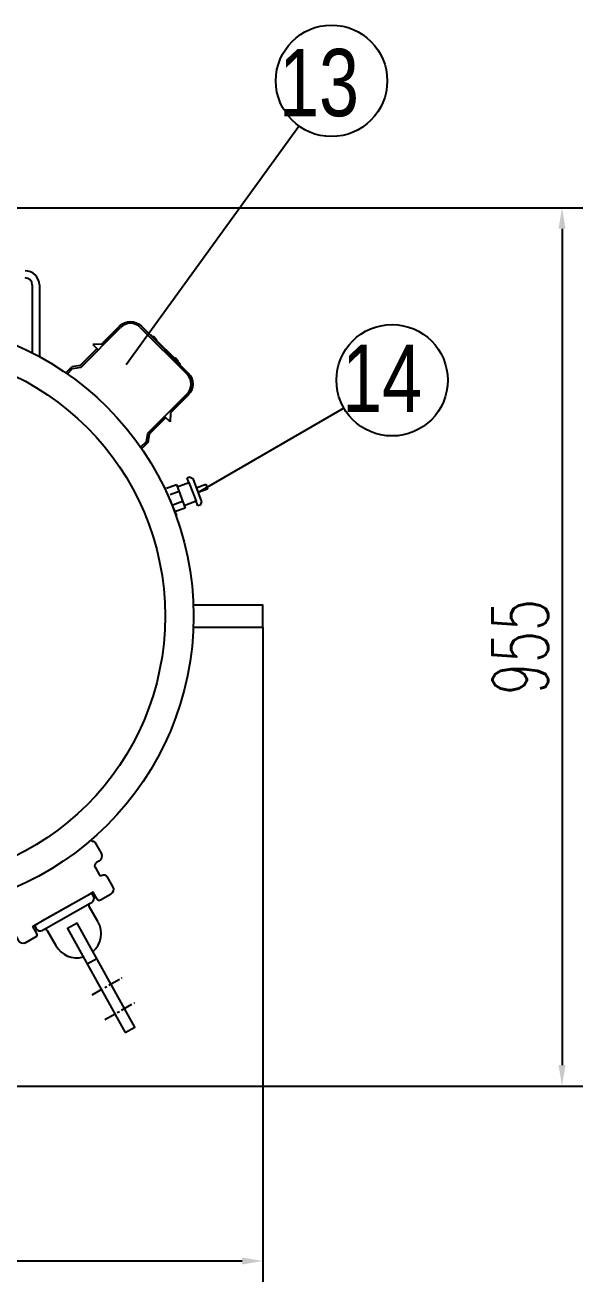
# Model space of a CAD drawing. Header units: millimetres. Extents: x 14764 to 253586, y -11609 to 135872.
# Drawn here: x 248455 to 248857, y 130896 to 131800 of the extents above; entities that cross this region are included whole.
import ezdxf

# ---------------------------------------------------------------- set-up
doc = ezdxf.new("R2010")
doc.units = ezdxf.units.MM
doc.header["$LTSCALE"] = 23.1
doc.header["$PDMODE"] = 3
doc.header["$PDSIZE"] = 1
doc.linetypes.add('CENTER', pattern=[0.6, 0.375, -0.075, 0.075, -0.075])
doc.layers.get('0').update_dxf_attribs({"linetype": 'CONTINUOUS'})
doc.layers.get('Defpoints').update_dxf_attribs({"linetype": 'CONTINUOUS'})
doc.styles.add('DFT', font='simplex.shx', dxfattribs={"width": 0.67, "bigfont": 'dft.shx'})
doc.styles.get("Standard").update_dxf_attribs({"font": 'txt', "width": 0.8})
doc.dimstyles.new('INTE$0', dxfattribs={"dimscale": 5, "dimtxt": 4, "dimasz": 3, "dimexe": 3, "dimexo": 0, "dimgap": 1, "dimtad": 1, "dimdec": 3, "dimdsep": 46, "dimtxsty": 'DFT', "dimcen": 0, "dimclrd": 3, "dimclre": 3, "dimclrt": 6, "dimadec": 0, "dimazin": 0, "dimtfac": 1, "dimtdec": 3, "dimtix": 1, "dimtmove": 1, "dimatfit": 0, "dimfxl": 0, "dimtolj": 1, "dimtzin": 0, "dimarcsym": 0})

# ---------------------------------------------------------------- blocks, each defined once
blk = doc.blocks.new('*D221')
at = {"color": 3, "lineweight": -2, "transparency": 16777216}
for p, q in [((248626.45, 131366.69), (248626.45, 130896.13)), ((247990.77, 131344.69), (247990.77, 130896.13)), ((248005.77, 130911.13), (248611.45, 130911.13))]:
    blk.add_line(p, q, dxfattribs=at)
at = {"color": 3, "transparency": 16777216}
for points in [[(248005.77, 130913.63), (248005.77, 130908.63), (247990.77, 130911.13)], [(248611.45, 130913.63), (248611.45, 130908.63), (248626.45, 130911.13)]]:
    blk.add_solid(points, dxfattribs=at)
at = {"layer": 'Defpoints', "color": 0, "transparency": 16777216}
for p in [(248626.45, 131366.69), (247990.77, 131344.69), (248626.45, 130911.13)]:
    blk.add_point(p, dxfattribs=at)
at = {"color": 6, "transparency": 16777216, "insert": (248308.61, 130941.13), "char_height": 40, "attachment_point": 5, "style": 'DFT'}
blk.add_mtext('\\A1;920', dxfattribs=at)
blk = doc.blocks.new('*D222')
at = {"color": 3, "lineweight": -2, "transparency": 16777216}
for p, q in [((248386.35, 131668.18), (248856.51, 131668.18)), ((248841.51, 131653.18), (248841.51, 131051.91)), ((248367.77, 131036.91), (248856.51, 131036.91))]:
    blk.add_line(p, q, dxfattribs=at)
at = {"color": 3, "transparency": 16777216}
for points in [[(248839.01, 131653.18), (248844.01, 131653.18), (248841.51, 131668.18)], [(248839.01, 131051.91), (248844.01, 131051.91), (248841.51, 131036.91)]]:
    blk.add_solid(points, dxfattribs=at)
at = {"layer": 'Defpoints', "color": 0, "transparency": 16777216}
for p in [(248386.35, 131668.18), (248367.77, 131036.91), (248841.51, 131036.91)]:
    blk.add_point(p, dxfattribs=at)
at = {"color": 6, "transparency": 16777216, "insert": (248811.51, 131352.55), "char_height": 40, "attachment_point": 5, "rotation": 90, "style": 'DFT'}
blk.add_mtext('\\A1;955', dxfattribs=at)

msp = doc.modelspace()

# ---------------------------------------------------------------- linework, layer by layer
at = {"color": 1}
for p, q in [((248652.7114, 131727.3576), (248527.9738, 131555.436)), ((248684.6434, 131524.1688), (248579.7528, 131463.5682))]:
    msp.add_line(p, q, dxfattribs=at)
at = {"color": 0, "linetype": 'ByBlock', "lineweight": 25, "ltscale": 0.5}
for p, q in [((248460.4968, 131612.7609), (248460.4968, 131564.1789)), ((248465.6154, 131612.7609), (248465.6154, 131561.3442)), ((248557.1246, 131466.6337), (248564.1673, 131469.2685)), ((248564.1673, 131469.2685), (248570.4745, 131452.4096)), ((248564.798, 131467.5826), (248573.2274, 131470.7362)), ((248571.966, 131474.1079), (248573.6519, 131474.7386)), ((248573.2274, 131470.7362), (248571.966, 131474.1079)), ((248573.2274, 131470.7362), (248578.2732, 131457.2491)), ((248573.6519, 131474.7386), (248575.9685, 131473.6835)), ((248575.9685, 131473.6835), (248582.2756, 131456.8247)), ((248578.4913, 131466.9399), (248585.2349, 131469.4628)), ((248585.2349, 131469.4628), (248586.4963, 131466.0911)), ((248566.0595, 131464.2108), (248559.5815, 131461.7873)), ((248561.6868, 131454.6946), (248568.6557, 131457.2713)), ((248563.5226, 131461.5378), (248563.5226, 131461.5378)), ((248578.2732, 131457.2491), (248569.8438, 131454.0955)), ((248579.5346, 131453.8773), (248578.2732, 131457.2491)), ((248586.4963, 131466.0911), (248579.7528, 131463.5682)), ((248570.4745, 131452.4096), (248563.6225, 131449.8462)), ((248581.2205, 131454.5081), (248579.5346, 131453.8773)), ((248582.2756, 131456.8247), (248581.2205, 131454.5081)), ((248468.9006, 131149.4273), (248502.1776, 131168.2619)), ((248500.0106, 131124.7246), (248506.883, 131128.6143))]:
    msp.add_line(p, q, dxfattribs=at)
at = {"color": 0, "linetype": 'ByBlock', "lineweight": 25}
for p, q in [((248495.5785, 131553.7647), (248524.0729, 131582.259)), ((248538.215, 131582.259), (248571.8733, 131548.6008)), ((248510.3836, 131570.2669), (248504.0373, 131569.9797)), ((248504.0373, 131569.9797), (248507.9154, 131566.1016)), ((248484.7482, 131549.5812), (248489.0711, 131553.9041)), ((248485.7497, 131548.8856), (248489.5681, 131552.7041)), ((248495.0815, 131554.9647), (248489.0711, 131553.9041)), ((248489.5681, 131552.7041), (248495.5785, 131553.7647)), ((248571.8733, 131534.4586), (248543.379, 131505.9643)), ((248559.8811, 131520.7694), (248559.5939, 131514.4231)), ((248559.5939, 131514.4231), (248555.7158, 131518.3012)), ((248543.379, 131505.9643), (248542.3183, 131499.9539)), ((248544.579, 131505.4673), (248543.5183, 131499.4568)), ((248542.3183, 131499.9539), (248538.4526, 131496.0882)), ((248543.5183, 131499.4568), (248539.1466, 131495.0851)), ((248542.3183, 131499.9539), (248542.3183, 131499.9539)), ((248555.2506, 131468.0837), (248564.1476, 131447.1239))]:
    msp.add_line(p, q, dxfattribs=at)
at = {"color": 1, "linetype": 'CENTER'}
for p, q in [((248503.5408, 131102.5544), (248525.229, 131114.8298)), ((248512.6306, 131084.618), (248534.3188, 131096.8934))]:
    msp.add_line(p, q, dxfattribs=at)
at = {"color": 0, "linetype": 'ByBlock', "lineweight": 25}
msp.add_lwpolyline([(248510.3836, 131570.2669), (248523.2243, 131583.1076, -0.41421356), (248539.0635, 131583.1076), (248572.7218, 131549.4493, -0.41421356), (248572.7218, 131533.6101), (248559.8811, 131520.7694)], format="xyb", dxfattribs=at)
msp.add_lwpolyline([(248545.6396, 131577.2386), (248566.8528, 131556.0254), (248566.4993, 131555.6718), (248545.2861, 131576.885)], close=True, dxfattribs=at)
for points in [[(248549.735, 131573.5675), (248549.5228, 131573.3554), (248547.4015, 131575.4767), (248547.6136, 131575.6888, -0.41421356), (248547.8965, 131575.6888), (248549.735, 131573.8504, -0.41421356)], [(248563.1817, 131560.1207), (248562.9696, 131559.9086), (248565.0909, 131557.7873), (248565.3031, 131557.9994, 0.41421356), (248565.3031, 131558.2823), (248563.4646, 131560.1207, 0.41421356)]]:
    msp.add_lwpolyline(points, format="xyb", close=True, dxfattribs=at)
for points in [[(248495.0815, 131554.9647), (248507.0669, 131566.9501)], [(248556.5643, 131517.4526), (248544.579, 131505.4673)], [(248576.3908, 131366.6922), (248626.4529, 131366.6922), (248626.4529, 131382.6922), (248576.3908, 131382.6922)]]:
    msp.add_lwpolyline(points, dxfattribs=at)
at = {"color": 0, "linetype": 'ByBlock', "lineweight": 25, "ltscale": 0.5}
for points in [[(248503.2369, 131212.7988), (248503.2369, 131212.7988, -0.41421356), (248505.5026, 131212.1709), (248510.0066, 131204.2133, -0.41421356), (248508.4367, 131198.549), (248506.6282, 131197.5254, 0.41421356), (248505.6863, 131194.1268), (248508.5524, 131189.0629, 0.41421356), (248510.8182, 131188.435), (248510.8182, 131188.435, -0.41421356), (248514.2168, 131187.4931), (248518.3112, 131180.2589, -0.41421356), (248516.7414, 131174.5946), (248509.5073, 131170.5001, -0.41421356), (248507.2415, 131171.1281), (248504.3754, 131176.192), (248500.7583, 131174.1447)], [(248430.172, 131171.4446), (248430.172, 131171.4446, 0.41421356), (248429.5441, 131169.1788), (248434.048, 131161.2213, 0.41421356), (248439.7123, 131159.6515), (248441.5209, 131160.6751, -0.41421356), (248444.9195, 131159.7332), (248447.7856, 131154.6693, -0.41421356), (248447.1577, 131152.4035), (248447.1577, 131152.4035, 0.41421356), (248446.2158, 131149.005), (248450.3103, 131141.7708, 0.41421356), (248455.9746, 131140.201), (248463.2087, 131144.2955, 0.41421356), (248463.8367, 131146.5612), (248460.9705, 131151.6251), (248464.5876, 131153.6723)], [(248507.7324, 131155.0727), (248501.5497, 131165.9962, -0.41421356), (248502.1776, 131168.2619), (248503.2628, 131168.8761, 0.41421356), (248504.5186, 131173.4076), (248503.2903, 131175.5778), (248462.0556, 131152.2393), (248463.284, 131150.069, 0.41421356), (248467.8154, 131148.8131), (248468.9006, 131149.4273, -0.41421356), (248471.1663, 131148.7994), (248477.3489, 131137.8758)]]:
    msp.add_lwpolyline(points, format="xyb", dxfattribs=at)
msp.add_lwpolyline([(248497.8647, 131172.5069), (248467.4812, 131155.3101)], dxfattribs=at)
msp.add_lwpolyline([(248527.3319, 131075.415), (248534.2044, 131079.3047), (248492.7832, 131154.0618), (248485.9107, 131150.172)], close=True, dxfattribs=at)
at = {"color": 1}
for centre in [(248675.7376, 131759.5092), (248719.2892, 131544.2413)]:
    msp.add_circle(centre, 40.0405, dxfattribs=at)
at = {"color": 0, "linetype": 'ByBlock', "lineweight": 25}
for radius in [212.5, 192]:
    msp.add_circle((248364.0414, 131374.6922), radius, dxfattribs=at)
at = {"color": 0, "linetype": 'ByBlock', "lineweight": 25, "ltscale": 0.5}
for centre, radius, start, end in [((248455.3781, 131612.7609), 10.2374, 0, 90), ((248455.3781, 131612.7609), 5.1187, 0, 90), ((248492.5407, 131146.4742), 17.4563, 311.8640886, 29.5095908), ((248492.5407, 131146.4742), 17.4563, 209.5095908, 285.7192396)]:
    msp.add_arc(centre, radius, start, end, dxfattribs=at)
at = {"color": 0, "linetype": 'ByBlock', "lineweight": 25}
for centre, start, end in [((248531.1439, 131575.188), 45, 135), ((248564.8022, 131541.5297), 315, 45)]:
    msp.add_arc(centre, 10, start, end, dxfattribs=at)

# ---------------------------------------------------------------- texts
at = {"color": 3, "linetype": 'Continuous', "char_height": 48.384, "width": 38.7072, "attachment_point": 3, "line_spacing_factor": 0.9}
for s, insert in [('13', (248695.5347, 131782.4499)), ('14', (248740.9223, 131569.8235))]:
    msp.add_mtext(s, dxfattribs=dict(at, insert=insert))

# ---------------------------------------------------------------- dimensions: what is measured, and where the dimension line sits
dim = msp.add_linear_dim(base=(248841.514, 131036.9136), p1=(248386.3486, 131668.1822), p2=(248367.7656, 131036.9136), angle=90, text='955', dimstyle='INTE$0', override={"dimtxt": 8, "dimgap": 2})
dim.commit()
dim.dimension.update_dxf_attribs({"geometry": '*D222', "text_midpoint": (248811.514, 131352.5479)})
dim = msp.add_linear_dim(base=(248626.4529, 130911.1266), p1=(247990.7668, 131344.6917), p2=(248626.4529, 131366.6922), text='920', dimstyle='INTE$0', override={"dimtxt": 8, "dimgap": 2})
dim.commit()
dim.dimension.update_dxf_attribs({"geometry": '*D221', "text_midpoint": (248308.6099, 130941.1266)})

doc.saveas('drawing.dxf')
